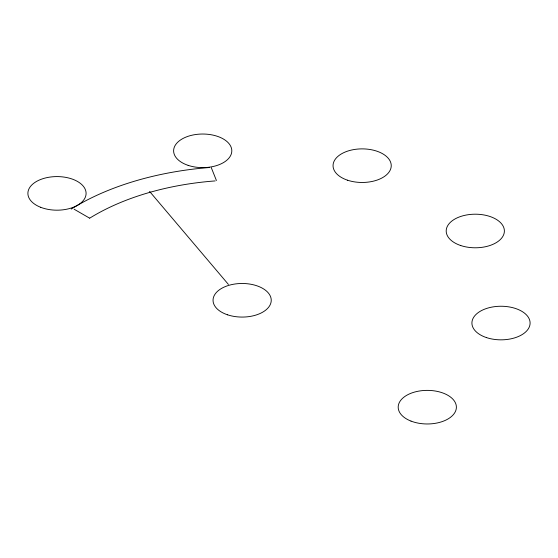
<?xml version="1.0" encoding="UTF-8"?>
<svg xmlns="http://www.w3.org/2000/svg" width="558" height="558" viewBox="0 0 558 558"><rect width="100%" height="100%" fill="white"/><g stroke="black" fill="none" stroke-linecap="round" stroke-linejoin="round"><path stroke-width="0.84" d="M74.137 209.222L89.566 218.129M149.565 191.408L228.431 284.447M211.287 167.651L216.427 180.52M71.236 209.055A230.328 132.978 0 0 1 209.32 167.526M89.685 218.171A208.49 120.375 0 0 1 215.179 180.918M40.685 207.297A29.093 16.796 0 0 0 86.016 194.582A29.093 16.796 0 0 0 44.284 178.274A29.093 16.796 0 0 0 40.685 207.297M188.165 165.37A29.093 16.796 0 0 0 231.807 150.827A29.093 16.796 0 0 0 188.165 136.278A29.093 16.796 0 0 0 188.165 165.37M347.599 180.22A29.093 16.796 0 0 0 391.242 165.67A29.093 16.796 0 0 0 347.599 151.127A29.093 16.796 0 0 0 347.599 180.22M460.748 245.541A29.093 16.796 0 0 0 504.383 230.998A29.093 16.796 0 0 0 460.748 216.448A29.093 16.796 0 0 0 460.748 245.541M486.464 337.59A29.093 16.796 0 0 0 530.1 323.047A29.093 16.796 0 0 0 486.464 308.497A29.093 16.796 0 0 0 486.464 337.59M410.988 421.088A29.093 16.796 0 0 0 456.311 408.372A29.093 16.796 0 0 0 414.58 392.065A29.093 16.796 0 0 0 410.988 421.088M227.594 314.824A29.093 16.796 0 0 0 271.237 300.281A29.093 16.796 0 0 0 227.594 285.731A29.093 16.796 0 0 0 227.594 314.824"/></g></svg>
